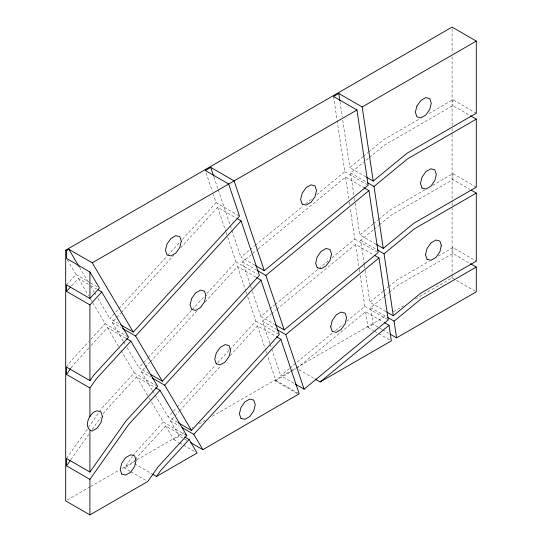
<?xml version="1.0" encoding="UTF-8"?>
<svg xmlns="http://www.w3.org/2000/svg" width="542" height="542" viewBox="0 0 542 542"><rect width="100%" height="100%" fill="white"/><g stroke="black" fill="none" stroke-linecap="round" stroke-linejoin="round"><path stroke-width="0.41" stroke-dasharray="2.71 2.03" d="M66.51 367.117L70.372 361.643L88.61 341.738M71.11 367.916L72.946 365.308L88.793 348.018M66.51 458.532L87.953 428.16M88.441 427.469L102.573 407.455L134.253 372.876L119.796 348.459M70.853 459.684L88.725 434.379M92.106 429.589L100.798 417.272M103.217 413.858L105.148 411.121L136.584 376.812L154.87 387.367M130.236 471.35L124.382 467.976L132.411 456.608M132.878 455.937L134.768 453.261L163.366 422.049L151.462 401.94M134.985 460.266L133.102 462.943L124.382 467.976M135.459 459.602L137.343 456.926L165.696 425.985L183.982 436.54M66.51 284.909L76.022 274.53L66.923 259.157M71.585 285.851L78.353 278.459L90.053 285.221M90.887 339.251L105.134 323.703L92.804 302.876M118.63 323.628L109.85 318.56L118.42 309.204M118.989 308.581L166.963 256.217M167.539 255.594L180.1 241.881M182.383 239.388L216.082 202.606L213.385 194.585M91.056 345.545L107.465 327.632L125.751 338.194M123.23 341.162L112.18 322.49L116.171 318.134M116.74 317.51L120.73 313.154M121.306 312.531L173.765 255.268M180.608 247.802L217.674 207.349L236.691 218.324M149.206 373.641L138.969 367.733L142.959 363.37M143.528 362.747L147.526 358.391M148.095 357.767L191.468 310.424M192.037 309.8L204.598 296.101M206.881 293.608L235.987 261.84L227.64 236.996M152.349 390.335L141.293 371.663L144.714 367.937M145.283 367.313L149.843 362.341M150.412 361.717L197.125 310.729M205.1 302.023L237.579 266.576L255.865 277.138M177.586 422.394L168.081 416.906L176.631 407.57M177.2 406.947L215.404 365.254M217.681 362.767L229.09 350.322M229.659 349.698L255.885 321.074L247.538 296.23M186.8 440.382L179.483 436.161L170.412 420.836L174.395 416.493M174.964 415.87L178.948 411.52M179.517 410.904L221.055 365.559M230.16 355.62L257.477 325.81L275.763 336.365M297.219 393.526L275.282 380.857L275.783 380.301L267.707 356.263M254.781 265.194L240.885 257.172L249.374 250.187M250.031 249.645L254.605 245.885M255.255 245.35L302.951 206.102M305.566 203.955L312.748 198.04M316.67 194.815L344.766 171.699L337.165 120.71M365.897 176.841L349.807 167.553L362.855 156.814M363.506 156.279L368.072 152.519M368.729 151.984L383.729 139.64L420.131 118.623M250.282 285.153L242.477 261.908L257.484 249.564M258.134 249.029L345.566 177.092L363.12 187.227M353.851 194.707L350.613 172.939L363.56 162.288M366.148 160.154L368.736 158.027M369.38 157.492L384.271 145.242L452.895 105.622L469.718 115.338M275.411 324.848L260.783 316.406L274.496 305.126M275.146 304.584L318.235 269.137M318.886 268.595L328.025 261.075M331.948 257.857L354.793 239.056L350.179 208.074M375.931 244.191L359.841 234.903L372.869 224.178M373.526 223.643L378.086 219.889M378.736 219.354L390.464 209.707L425.307 189.592M269.916 343.581L262.375 321.142L270.851 314.17M271.501 313.635L276.068 309.882M276.718 309.34L355.599 244.442L373.153 254.577M364.265 264.571L360.647 240.289L373.56 229.659M374.21 229.13L378.729 225.411M379.373 224.876L390.999 215.31L452.895 179.578L469.718 189.293M293.852 383.235L280.681 375.633L289.164 368.662M289.814 368.12L332.869 332.7M335.478 330.552L343.303 324.116M346.562 321.433L364.827 306.406L360.213 275.424M385.965 311.542L369.874 302.253L382.882 291.549M383.533 291.013L388.086 287.267M388.736 286.732L397.191 279.774L429.44 261.156M296.779 368.438L365.633 311.792L383.187 321.928M381.941 329.407L373.167 324.34L370.674 307.639L383.56 297.036M384.203 296.508L388.716 292.802M389.359 292.267L397.733 285.377L452.895 253.534L469.718 263.243M428.871 113.583L452.895 99.708L476.303 113.224M432.57 185.398L452.895 173.664L476.303 187.173M438.234 256.075L452.895 247.613L476.303 261.129M67.167 500.076L89.897 486.953M90.629 486.526L119.22 470.022M122.153 468.329L136.083 460.287M136.821 459.86L183.745 432.767M191.807 428.112L193.27 427.265M199.138 423.878L205.005 420.497M212.335 416.263L291.521 370.545M292.253 370.125L386.832 315.519M393.431 311.704L403.695 305.783M415.429 299.008L452.089 277.843L475.585 291.413M165.696 425.985L173.704 439.501L179.483 436.161M275.282 380.857L290.329 372.164M291.047 371.751L296.061 368.858M365.633 311.792L367.95 327.354L373.167 324.34M350.613 172.939L366.704 182.227M344.766 171.699L368.167 185.215M360.647 240.289L376.737 249.577M354.793 239.056L376.737 251.718M216.082 202.606L239.489 216.123M370.674 307.639L386.771 316.928M364.827 306.406L388.235 319.916M382.672 329.827L388.526 333.208M367.95 327.354L373.797 330.728M374.529 331.155L378.187 333.262M378.919 333.689L389.894 340.024M242.477 261.908L256.373 269.936M235.987 261.84L257.193 274.083M262.375 321.142L276.271 329.163M255.885 321.074L279.293 334.583M298.974 369.705L314.333 378.573M275.783 380.301L299.191 393.817M76.022 274.53L89.918 282.551M90.65 282.971L98.698 287.619M90.785 285.641L96.639 289.022M112.18 322.49L120.954 327.558M105.134 323.703L127.81 336.792M141.293 371.663L150.805 377.157M134.253 372.876L156.929 385.965M170.412 420.836L179.185 425.904M163.366 422.049L185.31 434.718M173.704 439.501L178.819 442.455M179.551 442.875L194.91 451.743M134.565 463.783L152.119 473.918M130.968 471.777L146.326 480.646M79.518 267.335L88.915 283.209M90.629 286.095L94.044 291.867M94.471 292.585L96.178 295.471M97.892 298.357L109.85 318.56M123.657 341.88L125.358 344.753M127.058 347.625L138.969 367.733M152.776 391.053L168.081 416.906M78.353 278.459L88.556 295.695M90.683 299.286L92.384 302.158M107.465 327.632L119.369 347.74M136.584 376.812L148.488 396.913M148.915 397.632L151.035 401.222M213.948 177.004L217.992 189.029M218.257 189.835L230.113 225.106M230.377 225.906L240.885 257.172M250.553 285.952L251.359 288.358M252.437 291.562L260.783 316.406M270.18 344.38L280.681 375.633M206.109 172.918L212.308 191.373M217.674 207.349L225.757 231.387M226.021 232.186L227.369 236.197M237.579 266.576L245.655 290.62M245.926 291.42L247.267 295.431M257.477 325.81L265.553 349.854M265.824 350.654L266.63 353.059M340.01 101.781L342.246 116.767M342.74 120.094L349.807 167.553M354.353 198.06L354.976 202.247M355.105 203.081L359.841 234.903M364.387 265.411L365.01 269.598M365.132 270.431L369.874 302.253M333.554 96.462L337.043 119.87M345.566 177.092L348.811 198.86M349.305 202.213L349.685 204.72M355.599 244.442L359.217 268.724M359.339 269.564L359.712 272.07M452.895 99.708L452.895 105.622M452.895 173.664L452.895 179.578M452.895 247.613L452.895 253.534M452.089 28.787L452.089 53.272M452.089 56.646L452.089 127.566M452.089 128.413L452.089 133.474M452.089 134.321L452.089 201.861M452.089 202.701L452.089 275.309M452.089 276.156L452.089 277.843"/><path stroke-width="0.81" d="M102.424 416.486L100.934 411.852L96.957 410.816C89.051 412.537 82.811 427.746 92.045 431.107L96.957 428.268L100.934 422.645L102.424 416.29M181.238 241.17L179.829 247.47L175.859 253.1L170.947 255.932L166.977 254.896L165.452 250.377L166.977 244.11L170.947 238.48L175.859 235.641L179.829 236.685L181.319 241.115M121.72 474.04L120.202 469.528L121.72 463.254L125.697 457.631L130.608 454.792L134.579 455.829L136.096 460.348L134.579 466.621L130.608 472.245L125.697 475.083L121.794 474.06M205.879 295.641L204.476 301.941L200.499 307.571L195.587 310.403L191.617 309.367L190.1 304.848L191.617 298.581L195.587 292.951L200.499 290.119L204.476 291.156L205.967 295.586M216.258 363.838L214.74 359.319L216.258 353.052L220.235 347.422L225.147 344.59L229.117 345.627L230.635 350.146L229.117 356.412L225.147 362.042L220.235 364.881L216.333 363.858M240.905 418.309L239.388 413.79L240.98 407.421L244.876 401.893L249.787 399.061L253.764 400.098L255.282 404.617L253.764 410.883L249.787 416.513L244.876 419.352L240.98 418.329M302.138 204.09L300.62 199.571L302.138 193.304L306.115 187.674L311.027 184.842L314.997 185.879L316.514 190.398L314.997 196.665L311.027 202.295L306.115 205.133L302.212 204.11M317.172 267.721L315.654 263.202L317.172 256.928L321.149 251.305L326.06 248.466L330.031 249.503L331.548 254.022L330.031 260.296L326.06 265.919L321.149 268.757L317.246 267.734M332.28 331.365L336.182 332.382L341.087 329.55L345.064 323.92L346.582 317.653L345.064 313.134L341.087 312.09L336.182 314.929L332.205 320.559L330.715 326.711M416.92 106.042L415.341 112.248L416.92 116.835L420.89 117.871L425.802 115.04L429.779 109.409L431.297 103.143L429.779 98.624L425.802 97.58L420.89 100.419L416.988 105.941M421.967 188.047L420.477 183.413L421.967 177.261L425.944 171.631L430.856 168.799L434.826 169.836L436.344 174.355L434.826 180.622L430.856 186.252L425.944 189.083L422.042 188.067M441.371 245.485L439.88 241.048L435.91 240.011L430.998 242.843L427.021 248.473L425.531 254.625M427.096 259.279L430.998 260.302L435.91 257.464L439.88 251.84L441.283 245.533M89.911 416.676L89.911 387.943L66.51 374.434L70.65 368.567M66.51 374.434L66.51 367.117L89.911 380.633L93.78 375.159L128.542 337.212L101.754 291.975L98.102 289.862M89.911 387.943L96.354 378.824L130.873 341.148L126.482 338.615M366.629 177.261L373.214 181.062L407.137 153.156L476.303 113.224L476.303 41.077L452.089 27.1L65.697 250.18L65.697 500.923L89.911 514.9L89.911 479.352L66.51 465.842L70.372 460.368M66.51 465.842L66.51 458.532L89.911 472.041L125.974 420.965L157.661 386.385L130.873 341.148M89.911 479.352L128.556 424.63L159.985 390.321L155.601 387.787M152.851 474.345L156.502 476.452L160.75 470.442L189.104 439.494L184.714 436.96M89.911 380.633L89.911 304.902L66.51 291.386L70.453 287.077M66.51 291.386L66.51 284.909L89.911 298.425L99.43 288.039L89.911 271.976L66.51 258.459L66.51 250.641L65.697 250.18M89.911 304.902L101.754 291.975M120.819 324.895L133.257 332.07L239.489 216.123L228.704 184.023L205.303 170.513L210.716 167.383L234.124 180.899L264.286 270.688L368.167 185.215L356.961 109.979L333.554 96.462L338.77 93.454L362.178 106.97L373.214 181.062M241.082 220.858L259.388 275.35L162.37 381.243L135.588 336.006L241.082 220.858L237.423 218.751M260.98 280.092L279.293 334.583L191.489 430.416L164.7 385.179L260.98 280.092L256.596 277.558M159.985 390.321L186.773 435.558L158.176 466.777L147.79 481.486L89.911 514.9M280.885 339.326L299.191 393.817L202.891 449.677L193.819 434.352L280.885 339.326L276.495 336.792M368.973 190.601L378.201 252.565L284.191 329.915L265.878 275.424L368.973 190.601L363.851 187.647M383.248 248.412L374.021 186.455L407.672 158.759L476.303 119.138L476.303 187.173L413.871 223.223L383.248 248.412L376.663 244.611M379.007 257.951L388.235 319.916L304.089 389.149L285.783 334.658L379.007 257.951L374.617 255.417M393.282 315.762L384.048 253.805L414.406 228.826L476.303 193.094L476.303 261.129L420.599 293.283L393.282 315.762L386.697 311.962M315.065 379L320.187 381.954L389.034 325.302L384.651 322.768M396.568 337.856L394.081 321.155L421.141 298.893L476.303 267.043L476.303 291.82L396.568 337.856L389.989 334.055M66.51 250.641L68.841 249.3L92.248 262.809L133.257 332.07M92.248 262.809L356.961 109.979M362.178 106.97L476.303 41.077M156.502 476.452L197.105 453.01L189.104 439.494M320.187 381.954L391.351 340.864L389.034 325.302M470.449 115.758L476.303 119.138M471.181 190.134L476.303 193.094M367.435 182.654L374.021 186.455M470.449 263.663L476.303 267.043M377.469 250.004L384.048 253.805M205.337 169.558L205.98 169.931M387.503 317.355L394.081 321.155M255.512 265.621L264.286 270.688M257.104 270.356L265.878 275.424M275.411 324.848L284.191 329.915M277.003 329.59L285.783 334.658M295.315 384.082L304.089 389.149M122.417 328.405L135.588 336.006M150.669 374.488L162.37 381.243M152.268 377.998L164.7 385.179M178.318 422.814L191.489 430.416M182.112 427.597L193.819 434.352M185.31 434.718L186.773 435.558M190.452 442.496L202.891 449.677M68.841 249.3L79.091 266.61M425.443 254.679L427.021 259.259M330.627 326.758L332.205 331.345M210.716 167.383L213.683 176.204M338.77 93.454L339.888 100.948M89.911 271.976L89.911 298.425M89.911 430.551L89.911 472.041"/></g></svg>
